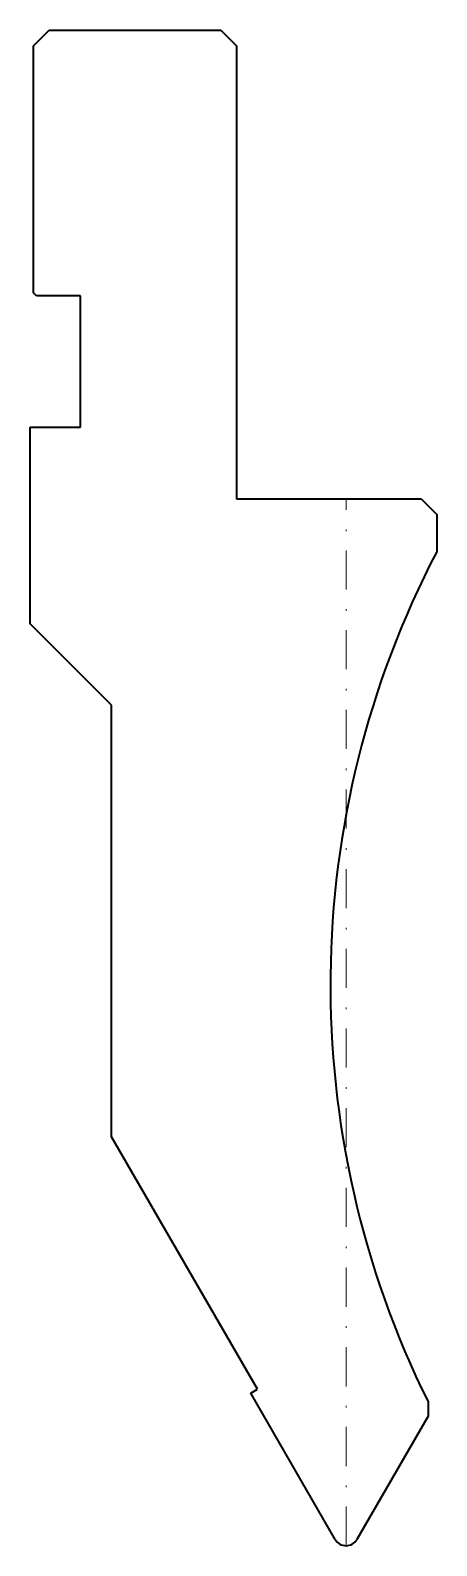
# Model space of a CAD drawing. Header units: millimetres. Extents: x -20.2 to 5.8, y 0 to 97.
import ezdxf

# ---------------------------------------------------------------- set-up
doc = ezdxf.new("R2010")
doc.units = ezdxf.units.MM
doc.header["$LTSCALE"] = 5
doc.linetypes.add('AUSGEZOGEN', pattern=[0])
doc.linetypes.add('DASHDOT', pattern=[1, 0.5, -0.25, 0, -0.25])
doc.layers.add('2', color=7, linetype='Continuous')

msp = doc.modelspace()

# ---------------------------------------------------------------- linework, layer by layer
at = {"layer": '2', "color": 7, "linetype": 'AUSGEZOGEN', "lineweight": 35}
for p, q in [((-20, 96), (-19, 97)), ((-19, 97), (-8, 97)), ((-8, 97), (-7, 96)), ((-20, 80.2), (-20, 96)), ((-7, 96), (-7, 67)), ((-19.8, 80), (-20, 80.2)), ((-17, 80), (-19.8, 80)), ((-17, 71.6), (-17, 80)), ((-20.2, 59), (-20.2, 71.6)), ((-20.2, 71.6), (-17, 71.6)), ((-7, 67), (4.8, 67)), ((4.8, 67), (5.8, 66)), ((5.8, 66), (5.8, 63.62)), ((-15, 53.8), (-20.2, 59)), ((-15, 26.181), (-15, 53.8)), ((-5.663, 10.009), (-15, 26.181)), ((-6.096, 9.759), (-5.663, 10.009)), ((-0.693, 0.4), (-6.096, 9.759)), ((5.246, 9.22), (5.246, 8.286)), ((5.246, 8.286), (0.693, 0.4))]:
    msp.add_line(p, q, dxfattribs=at)
at = {"layer": '2', "color": 7, "linetype": 'DASHDOT', "lineweight": 18}
msp.add_line((0, 0), (0, 67), dxfattribs=at)
at = {"layer": '2', "color": 7, "linetype": 'AUSGEZOGEN', "lineweight": 35}
for centre, radius, start, end in [((59, 35.875), 60, 152.45732, 206.37523), ((0, 0.8), 0.8, 210, 330)]:
    msp.add_arc(centre, radius, start, end, dxfattribs=at)

doc.saveas('drawing.dxf')
